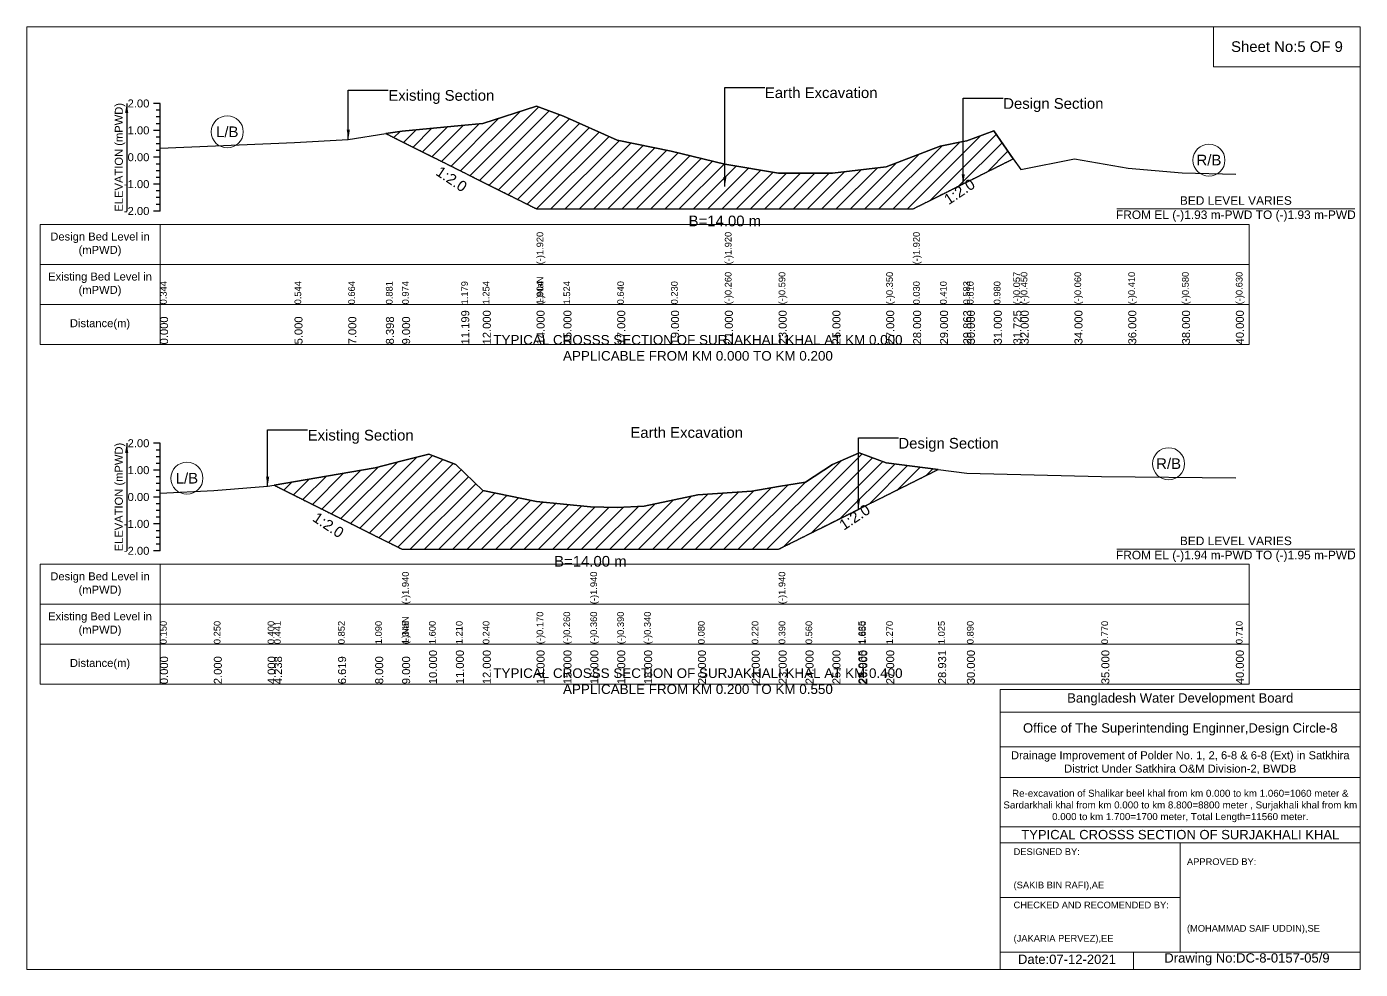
# Model space of a CAD drawing. Header units: inches. Extents: x 93000 to 506000, y -4242 to 0.
# Drawn here: x 460000 to 466000, y -4242 to 0 of the extents above; entities that cross this region are included whole.
import ezdxf

# ---------------------------------------------------------------- set-up
doc = ezdxf.new("R2010")
doc.units = ezdxf.units.IN
doc.header["$LTSCALE"] = 7
doc.header["$MEASUREMENT"] = 0
doc.linetypes.add('DASHED', pattern=[0.75, 0.5, -0.25])
for name, color, linetype, lineweight in [('Cross section Data Border', 7, 'Continuous', 9), ('Cross Section Labels', 7, 'Continuous', 9), ('Design_Bed_Level for Xsection', 7, 'DASHED', 25), ('Existing_Bed_Level for Xsection', 7, 'Continuous', 25), ('Long Section Labels', 7, 'Continuous', 9)]:
    doc.layers.add(name, color=color, linetype=linetype, lineweight=lineweight)
doc.styles.get("Standard").update_dxf_attribs({"font": 'arial.ttf'})
doc.dimstyles.get("Standard").update_dxf_attribs({"dimtxt": 0.18, "dimasz": 0.18, "dimexe": 0.18, "dimexo": 0.0625, "dimgap": 0.09, "dimtad": 0, "dimtih": 1, "dimtoh": 1, "dimdec": 4, "dimzin": 0, "dimdsep": 46, "dimtxsty": 'Standard', "dimcen": 0.09, "dimadec": 0, "dimazin": 0, "dimtfac": 1, "dimtdec": 4, "dimtofl": 0, "dimtmove": 0, "dimatfit": 3, "dimfxl": 1, "dimtolj": 1, "dimtzin": 0, "dimarcsym": 0})

msp = doc.modelspace()

# ---------------------------------------------------------------- hatches: boundary and pattern name
at = {"layer": 'Existing_Bed_Level for Xsection'}
h = msp.add_hatch(dxfattribs=at)
h.set_pattern_fill('ANSI31', color=256, scale=363, style=0)
h.paths.add_polyline_path([(461616.2, -481.2), (461689, -517.6), (461955.1, -650.6), (462052, -699.1), (462294, -820.1), (462415, -820.1), (462657, -820.1), (462899, -820.1), (463141, -820.1), (463383, -820.1), (463625, -820.1), (463867, -820.1), (463988, -820.1), (464109, -759.6), (464213.4, -707.4), (464230, -699.1), (464351, -638.6), (464438.8, -594.7), (464351, -469.2), (464230, -514), (464213.4, -517.3), (464109, -538.2), (463988, -584.1), (463867, -630.1), (463625, -659.2), (463383, -659.2), (463141, -619.2), (462899, -559.9), (462657, -510.3), (462415, -403.4), (462294, -357.4), (462052, -436), (461955.1, -445.1), (461689, -469.9)])
h = msp.add_hatch(dxfattribs=at)
h.set_pattern_fill('ANSI31', color=256, scale=363, style=0)
h.paths.add_polyline_path([(461112.8, -2063.4), (461400.9, -2207.5), (461568, -2291.1), (461689, -2351.6), (461810, -2351.6), (461931, -2351.6), (462052, -2351.6), (462294, -2351.6), (462415, -2351.6), (462536, -2351.6), (462657, -2351.6), (462778, -2351.6), (463020, -2351.6), (463262, -2351.6), (463383, -2351.6), (463504, -2291.1), (463625, -2230.6), (463741.8, -2172.1), (463746, -2170.1), (463867, -2109.6), (464100.6, -1992.7), (463867, -1963.1), (463746, -1917.2), (463741.8, -1919), (463625, -1970.4), (463504, -2049.1), (463383, -2069.6), (463262, -2090.2), (463020, -2107.1), (462778, -2157.9), (462657, -2164), (462536, -2160.4), (462415, -2148.3), (462294, -2137.4), (462052, -2087.8), (461931, -1970.4), (461810, -1923.2), (461689, -1954.1), (461568, -1984.9), (461400.9, -2013.7)])

# ---------------------------------------------------------------- linework, layer by layer
at = {"layer": 'Cross section Data Border'}
for points in [[(460000, 0), (466000, 0), (466000, -4242), (460000, -4242)], [(465340, 0), (466000, 0), (466000, -180), (465340, -180)], [(460060, -889.8), (465500, -889.8), (465500, -1429.8), (460060, -1429.8)], [(460060, -2418.8), (465500, -2418.8), (465500, -2958.8), (460060, -2958.8)]]:
    msp.add_lwpolyline(points, close=True, dxfattribs=at)
for points in [[(460600, -889.8), (460600, -1429.8)], [(460060, -1069.8), (465500, -1069.8)], [(460060, -1249.8), (465500, -1249.8)], [(460600, -2418.8), (460600, -2958.8)], [(460060, -2598.8), (465500, -2598.8)], [(460060, -2778.8), (465500, -2778.8)], [(464380, -4242), (464380, -2982), (466000, -2982)], [(464380, -3084), (466000, -3084)], [(464380, -3240), (466000, -3240)], [(464380, -3378), (466000, -3378)], [(464380, -3600), (466000, -3600)], [(464380, -3672), (466000, -3672)], [(465190, -3672), (465190, -4164)], [(464380, -3918), (465190, -3918)], [(464380, -4164), (466000, -4164)], [(464980, -4164), (464980, -4242)]]:
    msp.add_lwpolyline(points, dxfattribs=at)
at = {"layer": 'Cross Section Labels'}
for points in [[(464904.2, -820.1), (465975.8, -820.1)], [(464904.2, -2351.6), (465975.8, -2351.6)]]:
    msp.add_lwpolyline(points, dxfattribs=at)
for centre in [(460902.5, -473.5), (465319, -600.5), (465137.5, -1966.8), (460721, -2032.1)]:
    msp.add_circle(centre, 72, dxfattribs=at)
at = {"layer": 'Design_Bed_Level for Xsection'}
for points in [[(461616.2, -481.2), (461955.1, -650.6), (462294, -820.1), (463141, -820.1), (463988, -820.1), (464213.4, -707.4), (464438.8, -594.7)], [(461112.8, -2063.4), (461400.9, -2207.5), (461689, -2351.6), (462536, -2351.6), (463383, -2351.6), (463741.8, -2172.1), (464100.6, -1992.7)]]:
    msp.add_lwpolyline(points, dxfattribs=at)
at = {"layer": 'Existing_Bed_Level for Xsection'}
for points in [[(460600, -345.8), (460570, -345.8)], [(460600, -829.8), (460600, -708.8), (460600, -587.8), (460600, -466.8), (460600, -345.8)], [(460600, -546.1), (461205, -521.9), (461447, -507.4), (461616.2, -481.2), (461689, -469.9), (461955.1, -445.1), (462052, -436), (462294, -357.4), (462294, -357.4), (462415, -403.4), (462657, -510.3), (462899, -559.9), (463141, -619.2), (463141, -619.2), (463383, -659.2), (463625, -659.2), (463867, -630.1), (463988, -584.1), (463988, -584.1), (464109, -538.2), (464213.4, -517.3), (464230, -514), (464351, -469.2), (464438.8, -594.7), (464472, -642.2), (464714, -595), (464956, -637.4), (465198, -658), (465440, -664)], [(460600, -376), (460582, -376)], [(460600, -406.3), (460582, -406.3)], [(460600, -466.8), (460570, -466.8)], [(460600, -436.5), (460582, -436.5)], [(460600, -497), (460582, -497)], [(460600, -527.3), (460582, -527.3)], [(460600, -587.8), (460570, -587.8)], [(460600, -557.5), (460582, -557.5)], [(460600, -618), (460582, -618)], [(460600, -648.3), (460582, -648.3)], [(460600, -708.8), (460570, -708.8)], [(460600, -678.5), (460582, -678.5)], [(460600, -739), (460582, -739)], [(460600, -769.3), (460582, -769.3)], [(460600, -829.8), (460570, -829.8)], [(460600, -799.5), (460582, -799.5)], [(460600, -1874.8), (460570, -1874.8)], [(460600, -1905.1), (460582, -1905.1)], [(460600, -2358.8), (460600, -2237.8), (460600, -2116.8), (460600, -1995.8), (460600, -1874.8)], [(460600, -2098.7), (460842, -2086.6), (461084, -2068.4), (461112.8, -2063.4), (461400.9, -2013.7), (461568, -1984.9), (461689, -1954.1), (461689, -1954.1), (461810, -1923.2), (461931, -1970.4), (462052, -2087.8), (462294, -2137.4), (462415, -2148.3), (462536, -2160.4), (462536, -2160.4), (462657, -2164), (462778, -2157.9), (463020, -2107.1), (463262, -2090.2), (463383, -2069.6), (463383, -2069.6), (463504, -2049.1), (463625, -1970.4), (463741.8, -1919), (463746, -1917.2), (463867, -1963.1), (464100.6, -1992.7), (464230, -2009.1), (464835, -2023.6), (465440, -2030.9)], [(460600, -1935.3), (460582, -1935.3)], [(460600, -1965.6), (460582, -1965.6)], [(460600, -1995.8), (460570, -1995.8)], [(460600, -2026.1), (460582, -2026.1)], [(460600, -2056.3), (460582, -2056.3)], [(460600, -2086.6), (460582, -2086.6)], [(460600, -2116.8), (460570, -2116.8)], [(460600, -2147.1), (460582, -2147.1)], [(460600, -2177.3), (460582, -2177.3)], [(460600, -2207.6), (460582, -2207.6)], [(460600, -2237.8), (460570, -2237.8)], [(460600, -2268.1), (460582, -2268.1)], [(460600, -2298.3), (460582, -2298.3)], [(460600, -2328.6), (460582, -2328.6)], [(460600, -2358.8), (460570, -2358.8)]]:
    msp.add_lwpolyline(points, dxfattribs=at)
for points in [[(461616.2, -481.2), (461616.2, -481.2), (461689, -517.6), (461955.1, -650.6), (462052, -699.1), (462294, -820.1), (462294, -820.1), (462415, -820.1), (462657, -820.1), (462899, -820.1), (463141, -820.1), (463141, -820.1), (463383, -820.1), (463625, -820.1), (463867, -820.1), (463988, -820.1), (463988, -820.1), (464109, -759.6), (464213.4, -707.4), (464230, -699.1), (464351, -638.6), (464438.8, -594.7), (464438.8, -594.7), (464438.8, -594.7), (464351, -469.2), (464230, -514), (464213.4, -517.3), (464109, -538.2), (463988, -584.1), (463988, -584.1), (463867, -630.1), (463625, -659.2), (463383, -659.2), (463141, -619.2), (463141, -619.2), (462899, -559.9), (462657, -510.3), (462415, -403.4), (462294, -357.4), (462294, -357.4), (462052, -436), (461955.1, -445.1), (461689, -469.9), (461616.2, -481.2)], [(461112.8, -2063.4), (461400.9, -2207.5), (461568, -2291.1), (461689, -2351.6), (461689, -2351.6), (461810, -2351.6), (461931, -2351.6), (462052, -2351.6), (462294, -2351.6), (462415, -2351.6), (462536, -2351.6), (462536, -2351.6), (462657, -2351.6), (462778, -2351.6), (463020, -2351.6), (463262, -2351.6), (463383, -2351.6), (463383, -2351.6), (463504, -2291.1), (463625, -2230.6), (463741.8, -2172.1), (463746, -2170.1), (463867, -2109.6), (464100.6, -1992.7), (463867, -1963.1), (463746, -1917.2), (463741.8, -1919), (463625, -1970.4), (463504, -2049.1), (463383, -2069.6), (463383, -2069.6), (463262, -2090.2), (463020, -2107.1), (462778, -2157.9), (462657, -2164), (462536, -2160.4), (462536, -2160.4), (462415, -2148.3), (462294, -2137.4), (462052, -2087.8), (461931, -1970.4), (461810, -1923.2), (461689, -1954.1), (461689, -1954.1), (461568, -1984.9), (461400.9, -2013.7)]]:
    msp.add_lwpolyline(points, close=True, dxfattribs=at)

# ---------------------------------------------------------------- texts
at = {"layer": 'Cross section Data Border', "attachment_point": 5}
for s, insert, char_height in [('Sheet No:5 OF 9', (465670, -90), 48), ('Bangladesh Water Development Board', (465190, -3027), 42), ('Office of The Superintending Enginner,Design Circle-8', (465190, -3162), 42)]:
    msp.add_mtext(s, dxfattribs=dict(at, insert=insert, char_height=char_height))
at = {"layer": 'Cross section Data Border'}
for s, insert, char_height, width, attachment_point in [('Design Bed Level in (mPWD)', (460330, -979.8), 36, 480, 5), ('Existing Bed Level in (mPWD)', (460330, -1159.8), 36, 480, 5), ('Distance(m)', (460330, -1339.8), 36, 480, 5), ('Design Bed Level in (mPWD)', (460330, -2508.8), 36, 480, 5), ('Existing Bed Level in (mPWD)', (460330, -2688.8), 36, 480, 5), ('Distance(m)', (460330, -2868.8), 36, 480, 5), ('Drainage Improvement of Polder No. 1, 2, 6-8 & 6-8 (Ext) in Satkhira District Under Satkhira O&M Division-2, BWDB', (465190, -3312), 36, 1680, 5), ('Re-excavation of Shalikar beel khal from km 0.000 to km 1.060=1060 meter & Sardarkhali khal from km 0.000 to km 8.800=8800 meter , Surjakhali khal from km 0.000 to km 1.700=1700 meter, Total Length=11560 meter.', (465190, -3507), 31.4683, 1620, 5), ('TYPICAL CROSSS SECTION OF SURJAKHALI KHAL', (465190, -3636), 42, 1680, 5), ('DESIGNED BY:^J^J^J(SAKIB BIN RAFI),AE', (464440, -3792), 30, 840, 4), ('APPROVED BY:^J^J^J^J^J^J(MOHAMMAD SAIF UDDIN),SE', (465220, -3912), 30, 840, 4), ('CHECKED AND RECOMENDED BY:^J^J^J(JAKARIA PERVEZ),EE', (464440, -4032), 30, 840, 4), ('Date:07-12-2021', (464680, -4197), 42, 840, 5), ('Drawing No:DC-8-0157-05/9', (465490, -4197), 42, 1320, 5)]:
    msp.add_mtext(s, dxfattribs=dict(at, insert=insert, char_height=char_height, width=width, attachment_point=attachment_point))
at = {"layer": 'Cross Section Labels'}
for s, insert, char_height, attachment_point in [('Existing Section', (461627, -285.3), 48, 1), ('Earth Excavation', (463321, -273.2), 48, 1), ('Design Section', (464393.4, -321.6), 48, 1), ('L/B', (460902.5, -473.5), 48, 5), ('R/B', (465319, -600.5), 48, 5), ('BED LEVEL VARIES ^JFROM EL (-)1.93 m-PWD TO (-)1.93 m-PWD', (465440, -820.1), 38.4, 5), ('B=14.00 m', (463141, -850.3), 48, 2), ('TYPICAL CROSSS SECTION OF SURJAKHALI KHAL AT KM 0.000^JAPPLICABLE FROM KM 0.000 TO KM 0.200', (463020, -1445.5), 43.2, 5), ('Earth Excavation', (462716, -1802.2), 48, 1), ('Existing Section', (461264, -1814.3), 48, 1), ('Design Section', (463921.8, -1850.6), 48, 1), ('R/B', (465137.5, -1966.8), 48, 5), ('L/B', (460721, -2032.1), 48, 5), ('BED LEVEL VARIES ^JFROM EL (-)1.94 m-PWD TO (-)1.95 m-PWD', (465440, -2351.6), 38.4, 5), ('B=14.00 m', (462536, -2381.8), 48, 2), ('TYPICAL CROSSS SECTION OF SURJAKHALI KHAL AT KM 0.400^JAPPLICABLE FROM KM 0.200 TO KM 0.550', (463020, -2945.5), 43.2, 5)]:
    msp.add_mtext(s, dxfattribs=dict(at, insert=insert, char_height=char_height, attachment_point=attachment_point))
at = {"layer": 'Cross Section Labels', "char_height": 48, "attachment_point": 2}
for insert, rotation in [((461924.9, -665.8), 326.30993), ((464183.1, -722.5), 33.69007), ((463711.6, -2187.3), 33.69007), ((461370.6, -2222.6), 326.30993)]:
    msp.add_mtext('1:2.0', dxfattribs=dict(at, insert=insert, rotation=rotation))
at = {"layer": 'Existing_Bed_Level for Xsection', "char_height": 36, "attachment_point": 5, "rotation": 90}
for insert in [(460420, -587.8), (460420, -2116.8)]:
    msp.add_mtext('ELEVATION (mPWD)', dxfattribs=dict(at, insert=insert))
at = {"layer": 'Existing_Bed_Level for Xsection', "char_height": 36, "attachment_point": 6}
for s, insert in [('2.00', (460552, -345.8)), ('1.00', (460552, -466.8)), ('0.00', (460552, -587.8)), ('-1.00', (460552, -708.8)), ('-2.00', (460552, -829.8)), ('2.00', (460552, -1874.8)), ('1.00', (460552, -1995.8)), ('0.00', (460552, -2116.8)), ('-1.00', (460552, -2237.8)), ('-2.00', (460552, -2358.8))]:
    msp.add_mtext(s, dxfattribs=dict(at, insert=insert))
at = {"layer": 'Long Section Labels', "attachment_point": 1, "rotation": 90}
for s, insert, char_height in [('(-)1.920', (462294, -1069.8), 30), ('(-)1.920', (463141, -1069.8), 30), ('(-)1.920', (463988, -1069.8), 30), ('(-)NaN', (462294, -1249.8), 30), ('(-)0.260', (463141, -1249.8), 30), ('(-)0.260', (463141, -1249.8), 30), ('(-)0.260', (463141, -1249.8), 30), ('(-)0.590', (463383, -1249.8), 30), ('(-)0.590', (463383, -1249.8), 30), ('(-)0.350', (463867, -1249.8), 30), ('(-)0.057', (464438.8, -1249.8), 30), ('(-)0.450', (464472, -1249.8), 30), ('(-)0.060', (464714, -1249.8), 30), ('(-)0.410', (464956, -1249.8), 30), ('(-)0.580', (465198, -1249.8), 30), ('(-)0.630', (465440, -1249.8), 30), ('0.344', (460600, -1249.8), 30), ('0.544', (461205, -1249.8), 30), ('0.664', (461447, -1249.8), 30), ('0.881', (461616.2, -1249.8), 30), ('0.974', (461689, -1249.8), 30), ('1.179', (461955.1, -1249.8), 30), ('1.254', (462052, -1249.8), 30), ('1.904', (462294, -1249.8), 30), ('1.904', (462294, -1249.8), 30), ('1.524', (462415, -1249.8), 30), ('0.640', (462657, -1249.8), 30), ('0.230', (462899, -1249.8), 30), ('0.030', (463988, -1249.8), 30), ('0.030', (463988, -1249.8), 30), ('0.030', (463988, -1249.8), 30), ('0.410', (464109, -1249.8), 30), ('0.583', (464213.4, -1249.8), 30), ('0.610', (464230, -1249.8), 30), ('0.980', (464351, -1249.8), 30), ('0.000', (460600, -1429.8), 36), ('5.000', (461205, -1429.8), 36), ('7.000', (461447, -1429.8), 36), ('8.398', (461616.2, -1429.8), 36), ('9.000', (461689, -1429.8), 36), ('11.199', (461955.1, -1429.8), 36), ('12.000', (462052, -1429.8), 36), ('14.000', (462294, -1429.8), 36), ('14.000', (462294, -1429.8), 36), ('14.000', (462294, -1429.8), 36), ('15.000', (462415, -1429.8), 36), ('17.000', (462657, -1429.8), 36), ('19.000', (462899, -1429.8), 36), ('21.000', (463141, -1429.8), 36), ('21.000', (463141, -1429.8), 36), ('21.000', (463141, -1429.8), 36), ('23.000', (463383, -1429.8), 36), ('25.000', (463625, -1429.8), 36), ('27.000', (463867, -1429.8), 36), ('28.000', (463988, -1429.8), 36), ('28.000', (463988, -1429.8), 36), ('28.000', (463988, -1429.8), 36), ('29.000', (464109, -1429.8), 36), ('29.863', (464213.4, -1429.8), 36), ('30.000', (464230, -1429.8), 36), ('31.000', (464351, -1429.8), 36), ('31.725', (464438.8, -1429.8), 36), ('32.000', (464472, -1429.8), 36), ('34.000', (464714, -1429.8), 36), ('36.000', (464956, -1429.8), 36), ('38.000', (465198, -1429.8), 36), ('40.000', (465440, -1429.8), 36), ('(-)1.940', (461689, -2598.8), 30), ('(-)1.940', (462536, -2598.8), 30), ('(-)1.940', (463383, -2598.8), 30), ('(-)0.170', (462294, -2778.8), 30), ('(-)0.260', (462415, -2778.8), 30), ('(-)0.360', (462536, -2778.8), 30), ('(-)0.360', (462536, -2778.8), 30), ('(-)0.390', (462657, -2778.8), 30), ('(-)0.340', (462778, -2778.8), 30), ('0.150', (460600, -2778.8), 30), ('0.250', (460842, -2778.8), 30), ('0.400', (461084, -2778.8), 30), ('0.441', (461112.8, -2778.8), 30), ('0.852', (461400.9, -2778.8), 30), ('1.090', (461568, -2778.8), 30), ('(-)NaN', (461689, -2778.8), 30), ('(-)NaN', (461689, -2778.8), 30), ('1.345', (461689, -2778.8), 30), ('1.345', (461689, -2778.8), 30), ('1.600', (461810, -2778.8), 30), ('1.210', (461931, -2778.8), 30), ('1.210', (461931, -2778.8), 30), ('0.240', (462052, -2778.8), 30), ('0.080', (463020, -2778.8), 30), ('0.220', (463262, -2778.8), 30), ('0.390', (463383, -2778.8), 30), ('0.390', (463383, -2778.8), 30), ('0.390', (463383, -2778.8), 30), ('0.560', (463504, -2778.8), 30), ('1.635', (463741.8, -2778.8), 30), ('1.650', (463746, -2778.8), 30), ('1.270', (463867, -2778.8), 30), ('1.025', (464100.6, -2778.8), 30), ('0.890', (464230, -2778.8), 30), ('0.770', (464835, -2778.8), 30), ('0.710', (465440, -2778.8), 30), ('10.000', (461810, -2958.8), 36), ('11.000', (461931, -2958.8), 36), ('12.000', (462052, -2958.8), 36), ('14.000', (462294, -2958.8), 36), ('15.000', (462415, -2958.8), 36), ('16.000', (462536, -2958.8), 36), ('16.000', (462536, -2958.8), 36), ('16.000', (462536, -2958.8), 36), ('17.000', (462657, -2958.8), 36), ('18.000', (462778, -2958.8), 36), ('20.000', (463020, -2958.8), 36), ('22.000', (463262, -2958.8), 36), ('23.000', (463383, -2958.8), 36), ('23.000', (463383, -2958.8), 36), ('23.000', (463383, -2958.8), 36), ('24.000', (463504, -2958.8), 36), ('25.000', (463625, -2958.8), 36), ('25.965', (463741.8, -2958.8), 36), ('26.000', (463746, -2958.8), 36), ('27.000', (463867, -2958.8), 36), ('28.931', (464100.6, -2958.8), 36), ('30.000', (464230, -2958.8), 36), ('35.000', (464835, -2958.8), 36), ('40.000', (465440, -2958.8), 36), ('0.000', (460600, -2958.8), 36), ('2.000', (460842, -2958.8), 36), ('4.000', (461084, -2958.8), 36), ('4.238', (461112.8, -2958.8), 36), ('6.619', (461400.9, -2958.8), 36), ('8.000', (461568, -2958.8), 36), ('9.000', (461689, -2958.8), 36), ('9.000', (461689, -2958.8), 36), ('9.000', (461689, -2958.8), 36)]:
    msp.add_mtext(s, dxfattribs=dict(at, insert=insert, char_height=char_height))

# ---------------------------------------------------------------- leaders
at = {"layer": 'Cross Section Labels', "annotation_type": 0, "has_hookline": 1, "hookline_direction": 0}
for points, text_width in [([(461447, -507.4), (461447, -285.3), (461626.9, -285.3)], 467.2), ([(463141, -719.7), (463141, -273.2), (463320.9, -273.2)], 497), ([(464213.4, -707.4), (464213.4, -321.6), (464393.3, -321.6)], 441.2), ([(461084, -2068.4), (461084, -1814.3), (461263.9, -1814.3)], 467.2), ([(463741.8, -2172.1), (463741.8, -1850.6), (463921.7, -1850.6)], 441.2)]:
    msp.add_leader(points, dimstyle='Standard', override={"dimasz": 43.2}, dxfattribs=dict(at, text_width=text_width))
at = {"layer": 'Existing_Bed_Level for Xsection'}
for points in [[(460450, -345.8), (460450, -829.8)], [(460450, -1874.8), (460450, -2358.8)]]:
    msp.add_leader(points, dimstyle='Standard', override={"dimasz": 43.2}, dxfattribs=at)

doc.saveas('drawing.dxf')
